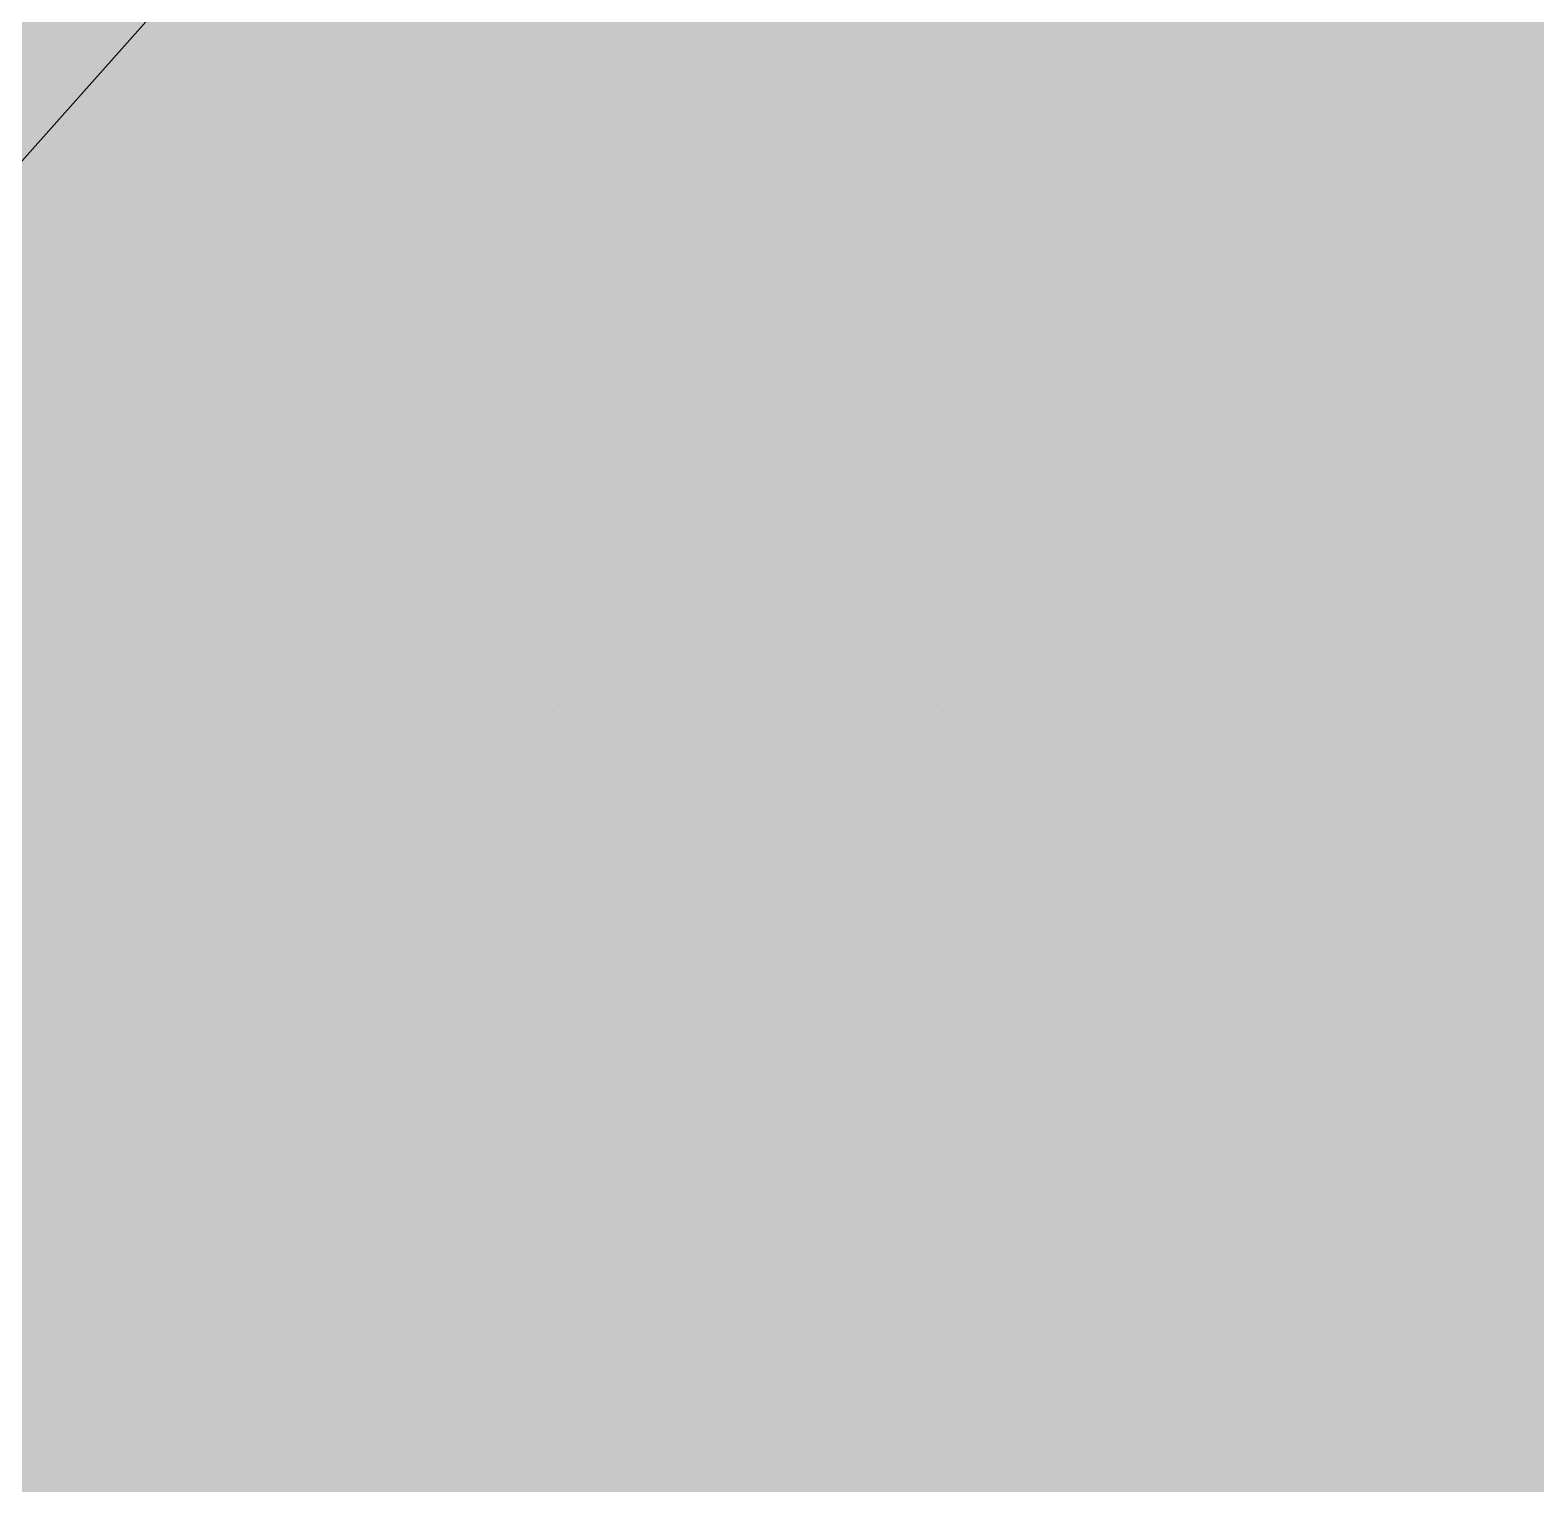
# Paper-space layout 'Layout1' of a CAD drawing. Extents: x -43 to 2298, y -18 to 768.
# Drawn here: x 730.9139 to 731.338, y 388.267 to 388.6764 of the extents above; entities that cross this region are included whole.
import ezdxf

# ---------------------------------------------------------------- set-up
doc = ezdxf.new("R2010")
doc.units = 0
doc.header["$LTSCALE"] = 2
doc.linetypes.add('CACHEX2', pattern=[0.75, 0.5, -0.25])
doc.layers.add('CARTOUCHE', color=7, linetype='Continuous')
doc.layers.add('LOGO', color=7, linetype='Continuous')

# ---------------------------------------------------------------- blocks, each defined once
blk = doc.blocks.new('A$C715108E3')
at = {"layer": 'LOGO', "color": 131}
for p, q in [((-17.86854, -1.95566), (-17.86854, -1.95566)), ((-17.86385, -1.95566), (-17.86385, -1.95566)), ((-17.77183, -1.95566), (-17.77183, -1.95566)), ((-17.67981, -1.95566), (-17.67981, -1.95566)), ((-17.58798, -1.95566), (-17.58798, -1.95566)), ((-17.49652, -1.95566), (-17.49652, -1.95566)), ((-17.40488, -1.95566), (-17.40488, -1.95566)), ((-17.31286, -1.95566), (-17.31286, -1.95566)), ((-17.2214, -1.95566), (-17.2214, -1.95566)), ((-17.81756, -2.04805), (-17.81756, -2.04805)), ((-17.72629, -2.04805), (-17.72629, -2.04805)), ((-17.63427, -2.04805), (-17.63427, -2.04805)), ((-17.54262, -2.04805), (-17.54262, -2.04805)), ((-17.4506, -2.04805), (-17.4506, -2.04805)), ((-17.35896, -2.04805), (-17.35896, -2.04805)), ((-17.26731, -2.04805), (-17.26731, -2.04805)), ((-17.17529, -2.04805), (-17.17529, -2.04805)), ((-17.86385, -2.13932), (-17.86385, -2.13932)), ((-17.77183, -2.13932), (-17.77183, -2.13932)), ((-17.67981, -2.13932), (-17.67981, -2.13932)), ((-17.58798, -2.13932), (-17.58798, -2.13932)), ((-17.49652, -2.13932), (-17.49652, -2.13932)), ((-17.40488, -2.13932), (-17.40488, -2.13932)), ((-17.31286, -2.13932), (-17.31286, -2.13932)), ((-17.2214, -2.13932), (-17.2214, -2.13932)), ((-17.81756, -2.23097), (-17.81756, -2.23097)), ((-17.72629, -2.23097), (-17.72629, -2.23097)), ((-17.63427, -2.23097), (-17.63427, -2.23097)), ((-17.54262, -2.23097), (-17.54262, -2.23097)), ((-17.4506, -2.23097), (-17.4506, -2.23097)), ((-17.35896, -2.23097), (-17.35896, -2.23097)), ((-17.26731, -2.23097), (-17.26731, -2.23097)), ((-17.17529, -2.23097), (-17.17529, -2.23097)), ((-17.86385, -2.32317), (-17.86385, -2.32317)), ((-17.77183, -2.32317), (-17.77183, -2.32317)), ((-17.67981, -2.32317), (-17.67981, -2.32317)), ((-17.58798, -2.32317), (-17.58798, -2.32317)), ((-17.49652, -2.32317), (-17.49652, -2.32317)), ((-17.40488, -2.32317), (-17.40488, -2.32317)), ((-17.31286, -2.32317), (-17.31286, -2.32317)), ((-17.2214, -2.32317), (-17.2214, -2.32317)), ((-17.81756, -2.41463), (-17.81756, -2.41463)), ((-17.72629, -2.41463), (-17.72629, -2.41463)), ((-17.63427, -2.41463), (-17.63427, -2.41463)), ((-17.54262, -2.41463), (-17.54262, -2.41463)), ((-17.4506, -2.41463), (-17.4506, -2.41463)), ((-17.35896, -2.41463), (-17.35896, -2.41463)), ((-17.26731, -2.41463), (-17.26731, -2.41463)), ((-17.17529, -2.41463), (-17.17529, -2.41463)), ((-17.86385, -2.50703), (-17.86385, -2.50703)), ((-17.77183, -2.50703), (-17.77183, -2.50703)), ((-17.67981, -2.50703), (-17.67981, -2.50703)), ((-17.58798, -2.50703), (-17.58798, -2.50703)), ((-17.49652, -2.50703), (-17.49652, -2.50703)), ((-17.40488, -2.50703), (-17.40488, -2.50703)), ((-17.31286, -2.50703), (-17.31286, -2.50703)), ((-17.2214, -2.50703), (-17.2214, -2.50703))]:
    blk.add_line(p, q, dxfattribs=at)
blk.add_lwpolyline([(-17.42418, -1.45732), (-18.41522, -2.56906), (-18.65661, -2.93114), (-18.70496, -3.02785), (-11.98732, -3.7284), (-11.06956, -3.39012), (-10.63457, -2.93114), (-6.88594, 2.3168), (-8.57734, 2.3168), (-9.01233, 2.26882), (-11.52516, -1.28228), (-12.70905, 1.3505), (-13.41016, 1.1331), (-14.13489, 0.79501), (-14.15888, 0.67431), (-12.951, -2.00663)], close=True, dxfattribs=at)
blk = doc.blocks.new('A$C581E6685')
at = {"layer": 'LOGO', "color": 32, "linetype": 'CACHEX2', "ltscale": 1.5}
blk.add_ellipse((-38.05384, 23.81385), major_axis=(-19.03106, -3.53396), ratio=0.590567, dxfattribs=at)
at = {"layer": 'LOGO', "color": 32}
blk.add_ellipse((-37.61436, 23.84992), major_axis=(-13.57677, -4.28389), ratio=0.791971, dxfattribs=at)
at = {"layer": 'CARTOUCHE'}
blk.add_blockref('A$C715108E3', (-31.67392, 36.3189), dxfattribs=at)
blk = doc.blocks.new('miniLogo')
at = {"layer": 'CARTOUCHE', "true_color": 0xffffff}
h = blk.add_hatch(color=7, dxfattribs=at)
h.dxf.hatch_style = 1
edge = h.paths.add_edge_path()
edge.add_spline(control_points=[(960.74149, 27.42506), (960.74149, 16.5339), (960.74149, 5.64274), (960.74149, 1.80274), (964.58149, 1.80274), (1010.12076, 1.80274), (1055.66003, 1.80274), (1059.50003, 1.80274), (1059.50003, 5.64274), (1059.50003, 16.5339), (1059.50003, 27.42506), (1059.50003, 31.26506), (1055.66003, 31.26506), (1010.12076, 31.26506), (964.58149, 31.26506), (960.74149, 31.26506), (960.74149, 27.42506)], knot_values=[0, 0, 0, 1, 1, 2.570796, 2.570796, 3.570796, 3.570796, 5.141593, 5.141593, 6.141593, 6.141593, 7.712389, 7.712389, 8.712389, 8.712389, 10.283185, 10.283185, 10.283185], weights=[1, 1, 1, 0.707107, 1, 1, 1, 0.707107, 1, 1, 1, 0.707107, 1, 1, 1, 0.707107, 1], degree=2, periodic=0)
at = {"layer": 'CARTOUCHE'}
blk.add_rational_spline([(960.74149, 27.42506), (960.74149, 16.5339), (960.74149, 5.64274), (960.74149, 1.80274), (964.58149, 1.80274), (1010.12076, 1.80274), (1055.66003, 1.80274), (1059.50003, 1.80274), (1059.50003, 5.64274), (1059.50003, 16.5339), (1059.50003, 27.42506), (1059.50003, 31.26506), (1055.66003, 31.26506), (1010.12076, 31.26506), (964.58149, 31.26506), (960.74149, 31.26506), (960.74149, 27.42506)], [1, 1, 1, 0.707106781187, 1, 1, 1, 0.707106781187, 1, 1, 1, 0.707106781187, 1, 1, 1, 0.707106781187, 1], degree=2, knots=[0, 0, 0, 1, 1, 2.570796, 2.570796, 3.570796, 3.570796, 5.141593, 5.141593, 6.141593, 6.141593, 7.712389, 7.712389, 8.712389, 8.712389, 10.283185, 10.283185, 10.283185], dxfattribs=at)
at = {"layer": 'CARTOUCHE', "xscale": 0.6, "yscale": 0.6, "zscale": 0.6}
blk.add_blockref('A$C581E6685', (998.01223, 3.18331), dxfattribs=at)

psp = doc.layouts.get("Layout1")

# ---------------------------------------------------------------- block references
at = {"layer": 'CARTOUCHE'}
psp.add_blockref('miniLogo', (-237.36632, 364.8484), dxfattribs=at)

doc.saveas('drawing.dxf')
